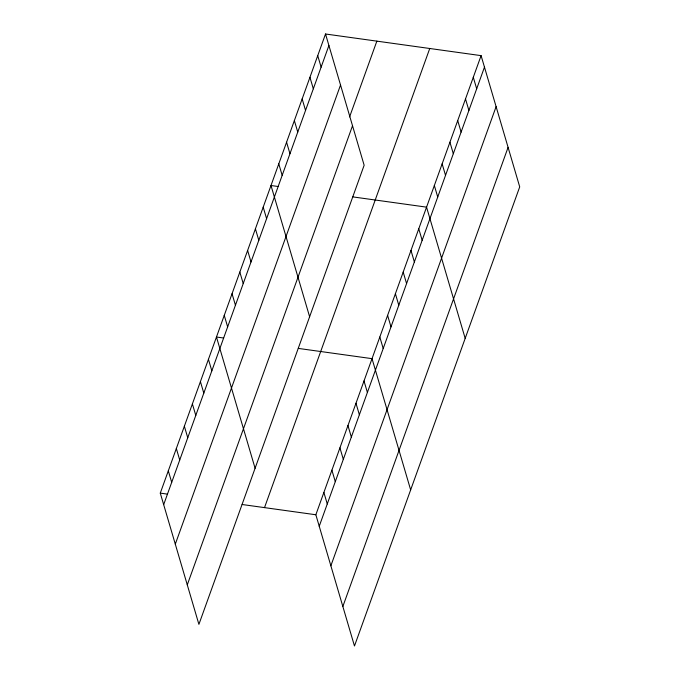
<?xml version="1.0" encoding="UTF-8"?>
<svg xmlns="http://www.w3.org/2000/svg" width="680" height="680" viewBox="0 0 680 680"><rect width="100%" height="100%" fill="white"/><g stroke="black" fill="none" stroke-linecap="round" stroke-linejoin="round"><path stroke-width="1.02" d="M325.524 34L364.149 165.24L198.908 624.367L160.284 493.127L325.524 34L481.091 55.633L519.715 186.873L354.475 646L315.851 514.76L481.091 55.633M163.676 504.637L328.907 45.509M175.304 544.144L340.536 85.017M349.596 116.892L376.856 41.14M187.281 584.851L352.521 125.732M264.512 507.62L429.751 48.492M319.234 526.269L484.475 67.141M330.871 565.777L496.102 106.658M342.848 606.492L508.087 147.364M278.179 186.507L270.997 185.512L309.621 316.752M352.844 196.894L426.555 207.145L465.188 338.385M223.652 338.019L216.469 337.025L255.094 468.265M298.316 348.406L372.028 358.657L410.661 489.897M160.284 493.127L167.475 494.122M242.139 504.509L315.851 514.76M473.297 77.282L476.688 88.791M465.511 98.923L468.894 110.432M457.716 120.572L461.108 132.081M449.93 142.214L453.313 153.722M442.136 163.855L445.527 175.363M434.35 185.504L437.733 197.013M418.769 228.794L422.161 240.303M410.983 250.435L414.366 261.945M403.189 272.076L406.58 283.585M395.403 293.726L398.786 305.235M317.73 55.641L321.122 67.15M387.608 315.367L391 326.876M309.944 77.291L313.327 88.799M379.822 337.017L383.205 348.525M302.158 98.931L305.541 110.441M294.363 120.581L297.755 132.09M364.004 380.962L367.396 392.471M286.577 142.222L289.96 153.731M355.98 403.257L359.363 414.766M278.783 163.863L282.175 175.372M347.956 425.561L351.339 437.07M339.932 447.856L343.315 459.365M263.202 207.154L266.594 218.662M331.899 470.16L335.291 481.669M255.417 228.803L258.8 240.312M323.875 492.456L327.267 503.965M247.622 250.444L251.013 261.953M239.836 272.085L243.227 283.594M232.05 293.734L235.433 305.243M224.255 315.375L227.647 326.885M208.437 359.32L211.828 370.829M200.413 381.625L203.804 393.133M192.389 403.92L195.781 415.429M184.365 426.224L187.748 437.733M176.341 448.519L179.724 460.037M168.308 470.823L171.7 482.333"/></g></svg>
